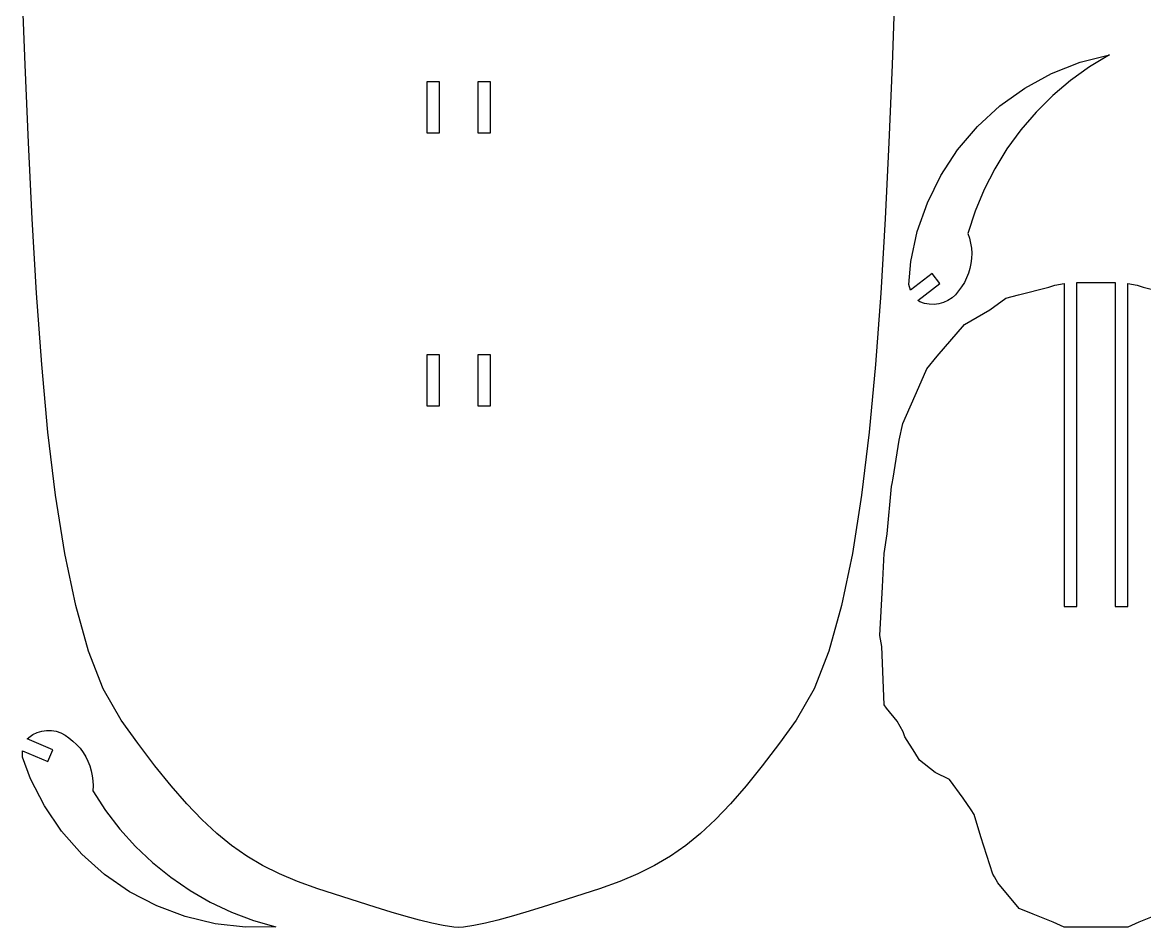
# Model space of a CAD drawing. Extents: x 10 to 793, y -421 to 366.
# Drawn here: x 9.9 to 358, y -420.8 to -140 of the extents above; entities that cross this region are included whole.
import ezdxf

# ---------------------------------------------------------------- set-up
doc = ezdxf.new("R2010")
doc.units = 0
doc.layers.add('DEFAULT', color=62, linetype='CONTINUOUS')

msp = doc.modelspace()

# ---------------------------------------------------------------- linework, layer by layer
at = {"layer": 'DEFAULT'}
for points in [[(280.49, -132.02), (279.69, -153.12), (278.69, -177.26), (277.55, -200.96), (276.2, -223.98), (274.58, -246.1), (272.63, -267.08), (270.26, -286.71), (267.42, -304.75), (264.04, -320.95), (260.07, -335.07), (255.51, -346.77), (249.91, -356.53), (244.72, -363.67), (239.43, -370.67), (234.41, -376.9), (229.59, -382.44), (224.9, -387.32), (220.28, -391.61), (215.66, -395.37), (210.94, -398.67), (206.03, -401.59), (200.82, -404.19), (195.21, -406.56), (188.88, -408.79), (171.1, -414.53), (166.09, -416.08), (161.51, -417.42), (157.33, -418.55), (153.5, -419.47), (149.98, -420.18), (146.74, -420.69), (145.21, -420.84), (143.68, -420.69), (140.44, -420.18), (136.93, -419.47), (133.1, -418.55), (128.91, -417.42), (124.33, -416.08), (119.32, -414.53), (101.55, -408.79), (95.22, -406.56), (89.6, -404.19), (84.39, -401.59), (79.49, -398.67), (74.77, -395.37), (70.14, -391.61), (65.52, -387.32), (60.83, -382.44), (56.01, -376.9), (51, -370.67), (45.7, -363.67), (40.52, -356.53), (34.91, -346.77), (30.35, -335.07), (26.39, -320.95), (23.01, -304.75), (20.17, -286.71), (17.8, -267.08), (15.84, -246.1), (14.22, -223.98), (12.88, -200.96), (11.74, -177.26), (10.73, -153.12), (9.93, -132.02)], [(362.52, -416.64), (356.23, -419.22), (352.82, -420.73), (333.13, -420.73), (329.71, -419.22), (323.43, -416.64), (319.16, -414.9), (312.51, -406.94), (311.44, -405.12), (310.92, -404.23), (307.28, -392.7), (305.17, -385.72), (304.21, -384.3), (301.75, -380.66), (297.55, -374.9), (293.03, -372.71), (288.24, -368.87), (286.74, -366.51), (283.7, -361.7), (283.15, -360.16), (281.23, -356.79), (278, -352.73), (277.23, -351.77), (276.57, -333.67), (275.87, -330.17), (276.69, -315.14), (277.26, -304.76), (278.17, -298.66), (279.5, -283.98), (279.73, -283.01), (280.09, -281.44), (281.94, -269.6), (283.05, -264.42), (287.98, -253.14), (290.45, -247.49), (293.73, -243.57), (302.22, -233.69), (310.08, -229.2), (315.01, -225.52), (318.9, -224.54), (328.32, -222.15), (330.17, -221.55), (333.09, -221.02), (333.09, -321.18), (337.05, -321.18), (337.05, -220.67), (348.89, -220.67), (348.89, -321.18), (352.85, -321.18), (352.85, -221.02), (355.77, -221.55), (357.62, -222.15), (367.05, -224.54)]]:
    msp.add_lwpolyline(points, dxfattribs=at)
for points in [[(294.56, -220.99), (292.12, -217.87), (285.4, -223.11), (284.87, -221.27), (285.51, -214.14), (287.51, -204.88), (290.64, -195.93), (294.83, -187.43), (300.04, -179.51), (306.18, -172.29), (313.15, -165.87), (320.86, -160.36), (329.19, -155.83), (338.01, -152.36), (347.19, -149.99), (340.97, -153.76), (335.07, -158), (329.53, -162.7), (324.37, -167.82), (319.64, -173.33), (315.35, -179.19), (311.54, -185.38), (308.23, -191.85), (305.44, -198.56), (303.19, -205.47), (303.7, -206.96), (304.07, -208.49), (304.3, -210.05), (304.4, -211.62), (304.36, -213.19), (304.18, -214.76), (303.86, -216.3), (303.41, -217.81), (302.83, -219.28), (302.12, -220.68), (301.29, -222.02), (300.35, -223.29), (299.41, -224.46), (298.3, -225.46), (297.04, -226.29), (295.68, -226.91), (294.23, -227.32), (292.74, -227.5), (291.24, -227.45), (289.76, -227.16), (288.35, -226.66), (287.72, -226.32)], [(135.34, -158.41), (135.34, -174.25), (137.32, -174.25), (139.3, -174.25), (139.3, -158.41), (137.32, -158.41)], [(151.13, -158.41), (151.13, -174.25), (153.11, -174.25), (155.09, -174.25), (155.09, -158.41), (153.11, -158.41)], [(135.34, -243.08), (135.34, -258.92), (137.32, -258.92), (139.3, -258.92), (139.3, -243.08), (137.32, -243.08)], [(151.13, -243.08), (151.13, -258.92), (153.11, -258.92), (155.09, -258.92), (155.09, -243.08), (153.11, -243.08)], [(17.77, -369.35), (19.31, -365.7), (11.33, -362.32), (11.85, -361.83), (13.08, -360.98), (14.43, -360.32), (15.87, -359.88), (17.35, -359.67), (18.86, -359.69), (20.34, -359.94), (21.76, -360.41), (23.1, -361.1), (24.31, -361.98), (25.55, -362.96), (26.69, -364.04), (27.74, -365.21), (28.68, -366.48), (29.51, -367.82), (30.21, -369.23), (30.79, -370.69), (31.24, -372.21), (31.55, -373.75), (31.73, -375.31), (31.77, -376.89), (31.67, -378.46), (35.63, -384.55), (40.06, -390.31), (44.93, -395.7), (50.21, -400.69), (55.87, -405.25), (61.87, -409.35), (68.17, -412.96), (74.75, -416.06), (81.54, -418.63), (88.52, -420.66), (79.04, -420.75), (69.62, -419.68), (60.41, -417.46), (51.53, -414.13), (43.13, -409.74), (35.34, -404.35), (28.26, -398.05), (22.01, -390.92), (16.67, -383.09), (12.34, -374.66), (9.87, -367.94), (9.92, -366.03)]]:
    msp.add_lwpolyline(points, close=True, dxfattribs=at)

doc.saveas('drawing.dxf')
